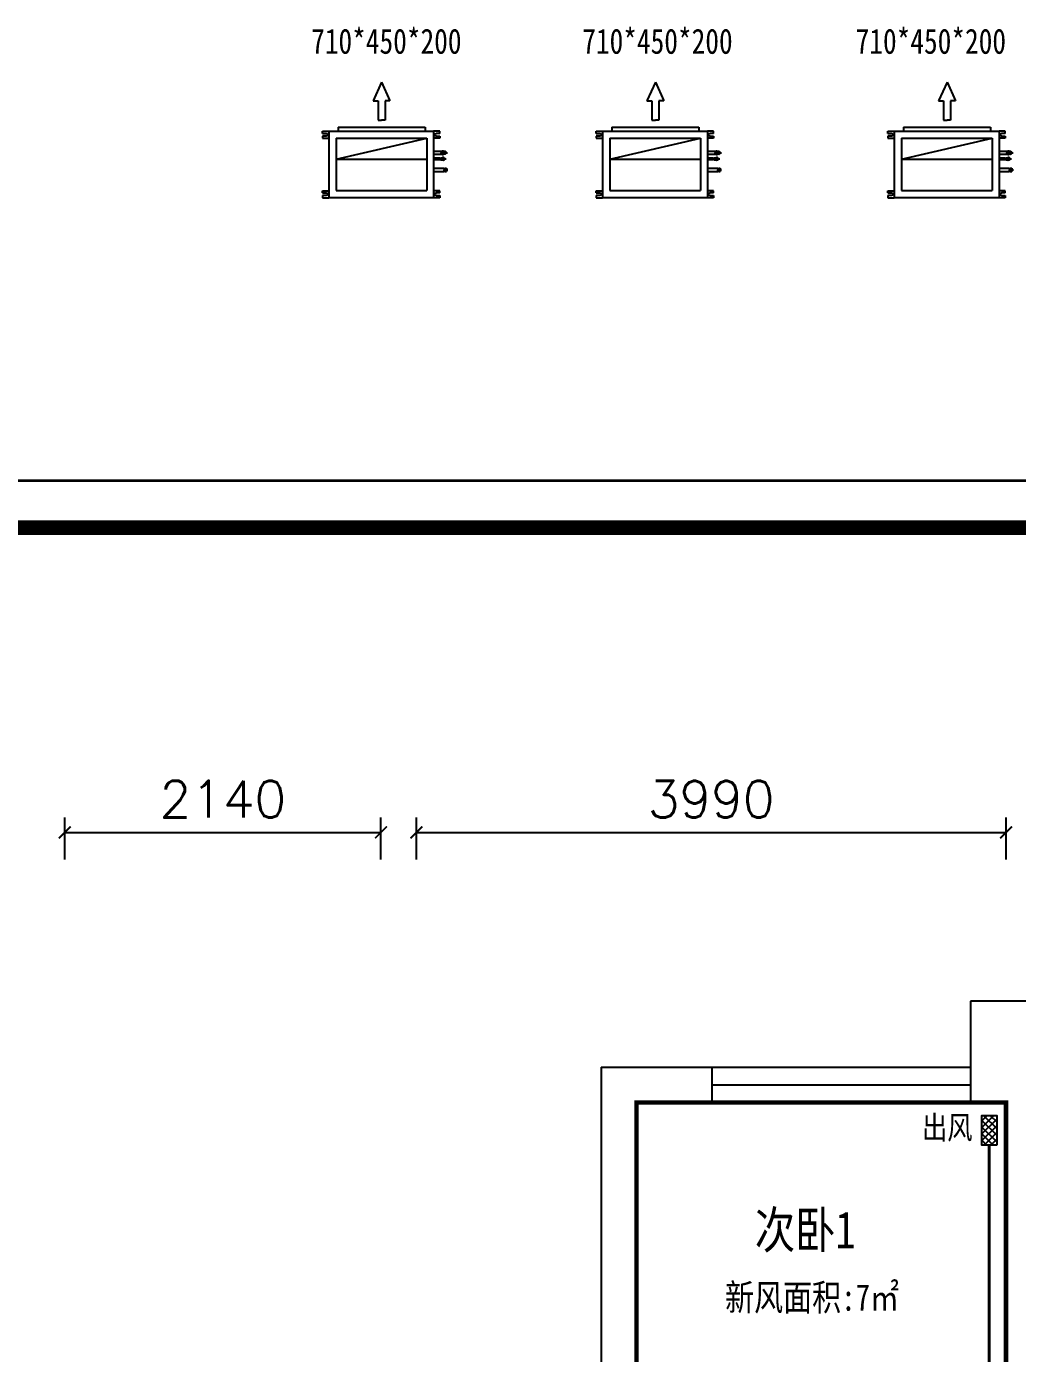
# Model space of a CAD drawing. Header units: millimetres. Extents: x -5096 to 255006, y -2833 to 77941.
# Drawn here: x 20034 to 26739, y 12269 to 21252 of the extents above; entities that cross this region are included whole.
import ezdxf

# ---------------------------------------------------------------- set-up
doc = ezdxf.new("R2010")
doc.units = ezdxf.units.MM
doc.layers.add('ACS_DLJ_JHQ', color=5, linetype='Continuous', lineweight=0)
doc.layers.add('填充', color=7, linetype='Continuous', lineweight=9)
for name, color, linetype in [('MHI VRF', 130, 'Continuous'), ('PIPE-地暖', 1, 'Continuous'), ('主管', 1, 'Continuous'), ('字体', 7, 'Continuous'), ('文字', 7, 'Continuous'), ('空调设备', 3, 'Continuous'), ('边界保温带', 204, 'Continuous')]:
    doc.layers.add(name, color=color, linetype=linetype)
doc.styles.add('-宋体', font='', dxfattribs={"width": 0.8})
doc.styles.get("Standard").update_dxf_attribs({"font": 'txt', "bigfont": 'gbcbig.shx'})
doc.styles.get('-宋体').set_extended_font_data('SimSun')
doc.dimstyles.get("Standard").update_dxf_attribs({"dimscale": 100, "dimtxt": 3.5, "dimasz": 1, "dimexe": 2.5, "dimexo": 3, "dimgap": 1.5, "dimtad": 1, "dimdec": 0, "dimzin": 0, "dimdsep": 46, "dimtxsty": 'Standard', "dimblk": 'ARCHTICK', "dimcen": 0.09, "dimadec": 0, "dimazin": 0, "dimtfac": 1, "dimtdec": 0, "dimtix": 1, "dimtmove": 2, "dimatfit": 3, "dimfxl": 0, "dimtolj": 1, "dimtzin": 0, "dimarcsym": 0})

# ---------------------------------------------------------------- blocks, each defined once
blk = doc.blocks.new('_ArchTick')
at = {"color": 0, "linetype": 'ByBlock', "const_width": 0.15}
blk.add_lwpolyline([(-0.5, -0.5), (0.5, 0.5)], dxfattribs=at)
blk = doc.blocks.new('*D47')
at = {"color": 8, "lineweight": -2}
for p, q in [((20292, 15612.8), (20292, 15896.3)), ((22432, 15612.8), (22432, 15896.3)), ((20292, 15796.3), (22432, 15796.3))]:
    blk.add_line(p, q, dxfattribs=at)
at = {"layer": 'Defpoints', "color": 0}
for p in [(22432, 15796.3), (20292, 15412.8), (22432, 15412.8)]:
    blk.add_point(p, dxfattribs=at)
at = {"color": 8, "lineweight": -2, "xscale": 80, "yscale": 80, "zscale": 80, "rotation": 180}
blk.add_blockref('_ArchTick', (20292, 15796.3), dxfattribs=at)
at = {"color": 8, "lineweight": -2, "xscale": 80, "yscale": 80, "zscale": 80}
blk.add_blockref('_ArchTick', (22432, 15796.3), dxfattribs=at)
at = {"color": 3, "insert": (21362, 16021.3), "char_height": 250, "attachment_point": 5}
blk.add_mtext('2140', dxfattribs=at)
blk = doc.blocks.new('*D48')
at = {"color": 8, "lineweight": -2}
for p, q in [((22672, 15612.8), (22672, 15896.3)), ((26662, 15612.8), (26662, 15896.3)), ((22672, 15796.3), (26662, 15796.3))]:
    blk.add_line(p, q, dxfattribs=at)
at = {"layer": 'Defpoints', "color": 0}
for p in [(26662, 15796.3), (22672, 15412.8), (26662, 15412.8)]:
    blk.add_point(p, dxfattribs=at)
at = {"color": 8, "lineweight": -2, "xscale": 80, "yscale": 80, "zscale": 80, "rotation": 180}
blk.add_blockref('_ArchTick', (22672, 15796.3), dxfattribs=at)
at = {"color": 8, "lineweight": -2, "xscale": 80, "yscale": 80, "zscale": 80}
blk.add_blockref('_ArchTick', (26662, 15796.3), dxfattribs=at)
at = {"color": 3, "insert": (24667, 16021.3), "char_height": 250, "attachment_point": 5}
blk.add_mtext('3990', dxfattribs=at)
blk = doc.blocks.new('箭头')
at = {"layer": 'MHI VRF', "color": 3}
for p, q in [((501701.8, -574021.4), (501640.7, -574157.9)), ((501701.8, -574021.4), (501762.9, -574157.9)), ((501640.7, -574157.9), (501676.6, -574157.9)), ((501676.6, -574157.9), (501676.6, -574298.4)), ((501762.9, -574157.9), (501727.1, -574157.9)), ((501727.1, -574157.9), (501727.1, -574298.4)), ((501676.6, -574298.4), (501701.8, -574298.4)), ((501727.1, -574298.4), (501701.8, -574298.4))]:
    blk.add_line(p, q, dxfattribs=at)
blk = doc.blocks.new('A$C570C4EB6')
at = {"layer": 'MHI VRF', "color": 7}
for p, q in [((55, 450), (96.8, 450)), ((55, 435.3), (55, 450)), ((848.6, 450), (806.8, 450)), ((848.6, 435.3), (848.6, 450)), ((55, 435.3), (80, 435.3)), ((55, 417.1), (55, 402.4)), ((80, 417.1), (55, 417.1)), ((55, 402.4), (96.8, 402.4)), ((848.6, 402.4), (806.8, 402.4)), ((848.6, 435.3), (823.5, 435.3)), ((823.5, 417.1), (848.6, 417.1)), ((848.6, 417.1), (848.6, 402.4)), ((55, 47.6), (96.8, 47.6)), ((55, 32.9), (55, 47.6)), ((55, 32.9), (80, 32.9)), ((55, 14.7), (55, 0)), ((80, 14.7), (55, 14.7)), ((55, 0), (96.8, 0)), ((848.6, 47.6), (806.8, 47.6)), ((848.6, 0), (806.8, 0)), ((848.6, 32.9), (823.5, 32.9)), ((823.5, 14.7), (848.6, 14.7)), ((848.6, 32.9), (848.6, 47.6)), ((848.6, 14.7), (848.6, 0))]:
    blk.add_line(p, q, dxfattribs=at)
at = {"layer": 'MHI VRF', "color": 7, "linetype": 'Continuous'}
for p, q in [((11.4, 304.3), (2.2, 304.3)), ((29.4, 316.4), (28.9, 315.8)), ((28.9, 315.8), (28.9, 292.9)), ((29.4, 292.2), (28.9, 292.9)), ((40.4, 316.4), (29.4, 316.4)), ((40.4, 292.2), (29.4, 292.2)), ((39.9, 270.9), (39.3, 270.3)), ((39.3, 270.3), (39.3, 256.7)), ((50.8, 270.9), (39.9, 270.9)), ((40.4, 292.2), (40.4, 316.4)), ((44.9, 311.2), (40.4, 311.2)), ((44.9, 297.4), (40.4, 297.4)), ((44.9, 314.7), (44.9, 304.3)), ((96.8, 314.7), (44.9, 314.7)), ((44.9, 293.9), (44.9, 304.3)), ((96.8, 293.9), (44.9, 293.9)), ((50.8, 256), (50.8, 270.9)), ((9.3, 188.8), (0, 188.8)), ((9.9, 200.9), (9.3, 200.3)), ((9.3, 200.3), (9.3, 177.4)), ((20.8, 200.9), (9.9, 200.9)), ((21.9, 263.5), (12.6, 263.5)), ((20.8, 176.7), (20.8, 200.9)), ((25.3, 195.7), (20.8, 195.7)), ((25.3, 181.9), (20.8, 181.9)), ((25.3, 199.2), (25.3, 188.8)), ((96.8, 199.2), (25.3, 199.2)), ((25.3, 178.4), (25.3, 188.8)), ((39.9, 256), (39.3, 256.7)), ((50.8, 256), (39.9, 256)), ((55.3, 265.7), (50.8, 265.7)), ((55.3, 261.2), (50.8, 261.2)), ((55.3, 269.3), (55.3, 263.5)), ((96.8, 269.3), (55.3, 269.3)), ((55.3, 257.7), (55.3, 263.5)), ((96.8, 257.7), (55.3, 257.7)), ((9.9, 176.7), (9.3, 177.4)), ((20.8, 176.7), (9.9, 176.7)), ((96.8, 178.4), (25.3, 178.4))]:
    blk.add_line(p, q, dxfattribs=at)
at = {"layer": 'MHI VRF', "color": 7, "linetype": 'Continuous', "extrusion": (0, 0, -1)}
for p, q in [((16.8, 312), (13.1, 309.9)), ((13.1, 309.9), (13.1, 298.7)), ((16.8, 296.6), (13.1, 298.7)), ((16.8, 312), (17.5, 312.7)), ((16.8, 296.6), (16.8, 312)), ((16.8, 296.6), (17.5, 295.9)), ((18.2, 313.3), (25.6, 313.3)), ((18.2, 310.2), (25.6, 310.2)), ((18.2, 301.2), (25.6, 301.2)), ((18.2, 295.3), (25.6, 295.3)), ((27.2, 271.1), (23.5, 269)), ((26.3, 312.7), (27, 312)), ((26.3, 295.9), (27, 296.6)), ((27, 296.6), (27, 312)), ((28.9, 309.5), (27, 309.5)), ((28.9, 299.1), (27, 299.1)), ((27.2, 271.1), (28, 271.9)), ((27.2, 255.8), (27.2, 271.1)), ((28.7, 272.4), (36, 272.4)), ((36.7, 271.9), (37.4, 271.1)), ((37.4, 255.8), (37.4, 271.1)), ((9.3, 177.4), (9.3, 200.3)), ((23.5, 269), (23.5, 257.9)), ((27.2, 255.8), (23.5, 257.9)), ((27.2, 255.8), (28, 255)), ((28.7, 269.3), (36, 269.3)), ((28.7, 260.3), (36, 260.3)), ((28.7, 254.5), (36, 254.5)), ((36.7, 255), (37.4, 255.8)), ((39.3, 268.6), (37.4, 268.6)), ((39.3, 258.3), (37.4, 258.3))]:
    blk.add_line(p, q, dxfattribs=at)
at = {"layer": 'MHI VRF', "color": 7}
for centre, start, end in [((80, 426.2), 270, 90), ((823.5, 426.2), 90, 270), ((80, 23.8), 270, 90), ((823.5, 23.8), 90, 270)]:
    blk.add_arc(centre, 9.08, start, end, dxfattribs=at)
at = {"layer": 'MHI VRF', "color": 7, "linetype": 'Continuous', "extrusion": (0, 0, -1)}
for centre in [(-17.3, 304.3), (-27.7, 263.5)]:
    blk.add_arc(centre, 5.81, 316.121, 43.879, dxfattribs=at)
at = {"layer": 'MHI VRF', "color": 7, "linetype": 'Continuous'}
for points, knots in [([(18.2, 310.2), (18.2, 310.2), (18.2, 310.2), (18.1, 310.2), (18.1, 310.3), (18.1, 310.3), (18, 310.3), (18, 310.4), (17.9, 310.4), (17.9, 310.4), (17.9, 310.5), (17.8, 310.5), (17.8, 310.5), (17.8, 310.5), (17.7, 310.6), (17.7, 310.6), (17.7, 310.6), (17.6, 310.6), (17.6, 310.7), (17.6, 310.7), (17.6, 310.7), (17.5, 310.7), (17.5, 310.8), (17.5, 310.8), (17.5, 310.8), (17.4, 310.9), (17.4, 310.9), (17.4, 310.9), (17.4, 310.9), (17.3, 311), (17.3, 311), (17.3, 311), (17.3, 311), (17.3, 311.1), (17.2, 311.1), (17.2, 311.1), (17.2, 311.1), (17.2, 311.2), (17.2, 311.2), (17.2, 311.2), (17.2, 311.2), (17.1, 311.3), (17.1, 311.3), (17.1, 311.3), (17.1, 311.3), (17.1, 311.4), (17.1, 311.4), (17.1, 311.4), (17.1, 311.4), (17.1, 311.5), (17.1, 311.5), (17.1, 311.5), (17, 311.5), (17, 311.6), (17, 311.6), (17, 311.6), (17, 311.6), (17, 311.7), (17, 311.7), (17, 311.7), (17, 311.7), (17, 311.8), (17, 311.8), (17, 311.8), (17, 311.8), (17, 311.9), (17, 311.9), (17, 311.9), (17, 311.9), (17.1, 312), (17.1, 312), (17.1, 312), (17.1, 312), (17.1, 312.1), (17.1, 312.1), (17.1, 312.1), (17.1, 312.1), (17.1, 312.2), (17.1, 312.2), (17.1, 312.2), (17.2, 312.2), (17.2, 312.3), (17.2, 312.3), (17.2, 312.3), (17.2, 312.3), (17.2, 312.3), (17.2, 312.4), (17.3, 312.4), (17.3, 312.4), (17.3, 312.5), (17.3, 312.5), (17.3, 312.5), (17.4, 312.5), (17.4, 312.6), (17.4, 312.6), (17.4, 312.6), (17.5, 312.6), (17.5, 312.6), (17.5, 312.6), (17.5, 312.6), (17.5, 312.7), (17.5, 312.7), (17.5, 312.7), (17.5, 312.7), (17.5, 312.7), (17.5, 312.7), (17.5, 312.7), (17.5, 312.7), (17.5, 312.7)], [0, 0, 0, 0, 1, 1, 1, 2, 2, 2, 3, 3, 3, 4, 4, 4, 5, 5, 5, 6, 6, 6, 7, 7, 7, 8, 8, 8, 9, 9, 9, 10, 10, 10, 11, 11, 11, 12, 12, 12, 13, 13, 13, 14, 14, 14, 15, 15, 15, 16, 16, 16, 17, 17, 17, 18, 18, 18, 19, 19, 19, 20, 20, 20, 21, 21, 21, 22, 22, 22, 23, 23, 23, 24, 24, 24, 25, 25, 25, 26, 26, 26, 27, 27, 27, 28, 28, 28, 29, 29, 29, 30, 30, 30, 31, 31, 31, 32, 32, 32, 33, 33, 33, 34, 34, 34, 35, 35, 35, 36, 36, 36, 36]), ([(18.2, 301.2), (18.2, 301.3), (18.2, 301.3), (18.1, 301.4), (18.1, 301.5), (18, 301.6), (18, 301.7), (18, 301.8), (17.9, 301.8), (17.9, 301.9), (17.9, 302), (17.8, 302.1), (17.8, 302.2), (17.8, 302.3), (17.7, 302.3), (17.7, 302.4), (17.7, 302.5), (17.6, 302.5), (17.6, 302.6), (17.6, 302.7), (17.6, 302.8), (17.5, 302.9), (17.5, 302.9), (17.5, 303), (17.5, 303.1), (17.4, 303.2), (17.4, 303.2), (17.4, 303.3), (17.4, 303.4), (17.3, 303.5), (17.3, 303.5), (17.3, 303.6), (17.3, 303.7), (17.3, 303.7), (17.2, 303.8), (17.2, 303.9), (17.2, 304), (17.2, 304), (17.2, 304.1), (17.2, 304.2), (17.2, 304.3), (17.1, 304.3), (17.1, 304.4), (17.1, 304.5), (17.1, 304.5), (17.1, 304.6), (17.1, 304.7), (17.1, 304.8), (17.1, 304.8), (17.1, 304.9), (17.1, 305), (17.1, 305), (17, 305.1), (17, 305.2), (17, 305.3), (17, 305.3), (17, 305.4), (17, 305.5), (17, 305.5), (17, 305.6), (17, 305.7), (17, 305.7), (17, 305.8), (17, 305.9), (17, 306), (17, 306), (17, 306.1), (17, 306.2), (17, 306.2), (17.1, 306.3), (17.1, 306.4), (17.1, 306.5), (17.1, 306.5), (17.1, 306.6), (17.1, 306.7), (17.1, 306.7), (17.1, 306.8), (17.1, 306.9), (17.1, 307), (17.1, 307), (17.2, 307.1), (17.2, 307.2), (17.2, 307.2), (17.2, 307.3), (17.2, 307.4), (17.2, 307.5), (17.2, 307.5), (17.3, 307.6), (17.3, 307.7), (17.3, 307.8), (17.3, 307.8), (17.3, 307.9), (17.4, 308), (17.4, 308), (17.4, 308.1), (17.4, 308.2), (17.5, 308.3), (17.5, 308.3), (17.5, 308.4), (17.5, 308.5), (17.6, 308.6), (17.6, 308.7), (17.6, 308.7), (17.6, 308.8), (17.7, 308.9), (17.7, 309), (17.7, 309), (17.8, 309.1), (17.8, 309.2), (17.8, 309.3), (17.9, 309.3), (17.9, 309.4), (17.9, 309.5), (18, 309.6), (18, 309.7), (18, 309.8), (18.1, 309.8), (18.1, 309.9), (18.2, 310), (18.2, 310.1), (18.2, 310.2)], [0, 0, 0, 0, 1, 1, 1, 2, 2, 2, 3, 3, 3, 4, 4, 4, 5, 5, 5, 6, 6, 6, 7, 7, 7, 8, 8, 8, 9, 9, 9, 10, 10, 10, 11, 11, 11, 12, 12, 12, 13, 13, 13, 14, 14, 14, 15, 15, 15, 16, 16, 16, 17, 17, 17, 18, 18, 18, 19, 19, 19, 20, 20, 20, 21, 21, 21, 22, 22, 22, 23, 23, 23, 24, 24, 24, 25, 25, 25, 26, 26, 26, 27, 27, 27, 28, 28, 28, 29, 29, 29, 30, 30, 30, 31, 31, 31, 32, 32, 32, 33, 33, 33, 34, 34, 34, 35, 35, 35, 36, 36, 36, 37, 37, 37, 38, 38, 38, 39, 39, 39, 40, 40, 40, 40]), ([(18.2, 295.3), (18.2, 295.4), (18.2, 295.4), (18.1, 295.5), (18.1, 295.5), (18, 295.6), (18, 295.6), (18, 295.7), (17.9, 295.7), (17.9, 295.8), (17.9, 295.9), (17.8, 295.9), (17.8, 296), (17.8, 296), (17.7, 296.1), (17.7, 296.1), (17.7, 296.2), (17.6, 296.2), (17.6, 296.3), (17.6, 296.3), (17.6, 296.4), (17.5, 296.4), (17.5, 296.5), (17.5, 296.5), (17.5, 296.6), (17.4, 296.6), (17.4, 296.7), (17.4, 296.7), (17.4, 296.8), (17.3, 296.8), (17.3, 296.8), (17.3, 296.9), (17.3, 296.9), (17.3, 297), (17.2, 297), (17.2, 297.1), (17.2, 297.1), (17.2, 297.2), (17.2, 297.2), (17.2, 297.3), (17.2, 297.3), (17.1, 297.4), (17.1, 297.4), (17.1, 297.5), (17.1, 297.5), (17.1, 297.6), (17.1, 297.6), (17.1, 297.7), (17.1, 297.7), (17.1, 297.7), (17.1, 297.8), (17.1, 297.8), (17, 297.9), (17, 297.9), (17, 298), (17, 298), (17, 298.1), (17, 298.1), (17, 298.2), (17, 298.2), (17, 298.3), (17, 298.3), (17, 298.3), (17, 298.4), (17, 298.4), (17, 298.5), (17, 298.5), (17, 298.6), (17, 298.6), (17.1, 298.7), (17.1, 298.7), (17.1, 298.8), (17.1, 298.8), (17.1, 298.9), (17.1, 298.9), (17.1, 299), (17.1, 299), (17.1, 299), (17.1, 299.1), (17.1, 299.1), (17.2, 299.2), (17.2, 299.2), (17.2, 299.3), (17.2, 299.3), (17.2, 299.4), (17.2, 299.4), (17.2, 299.5), (17.3, 299.5), (17.3, 299.6), (17.3, 299.6), (17.3, 299.7), (17.3, 299.7), (17.4, 299.8), (17.4, 299.8), (17.4, 299.9), (17.4, 299.9), (17.5, 299.9), (17.5, 300), (17.5, 300), (17.5, 300.1), (17.6, 300.1), (17.6, 300.2), (17.6, 300.2), (17.6, 300.3), (17.7, 300.3), (17.7, 300.4), (17.7, 300.4), (17.8, 300.5), (17.8, 300.5), (17.8, 300.6), (17.9, 300.7), (17.9, 300.7), (17.9, 300.8), (18, 300.8), (18, 300.9), (18, 300.9), (18.1, 301), (18.1, 301), (18.2, 301.1), (18.2, 301.1), (18.2, 301.2)], [0, 0, 0, 0, 1, 1, 1, 2, 2, 2, 3, 3, 3, 4, 4, 4, 5, 5, 5, 6, 6, 6, 7, 7, 7, 8, 8, 8, 9, 9, 9, 10, 10, 10, 11, 11, 11, 12, 12, 12, 13, 13, 13, 14, 14, 14, 15, 15, 15, 16, 16, 16, 17, 17, 17, 18, 18, 18, 19, 19, 19, 20, 20, 20, 21, 21, 21, 22, 22, 22, 23, 23, 23, 24, 24, 24, 25, 25, 25, 26, 26, 26, 27, 27, 27, 28, 28, 28, 29, 29, 29, 30, 30, 30, 31, 31, 31, 32, 32, 32, 33, 33, 33, 34, 34, 34, 35, 35, 35, 36, 36, 36, 37, 37, 37, 38, 38, 38, 39, 39, 39, 40, 40, 40, 40]), ([(17.5, 312.7), (17.6, 312.7), (17.6, 312.8), (17.6, 312.8), (17.6, 312.8), (17.6, 312.8), (17.7, 312.8), (17.7, 312.9), (17.7, 312.9), (17.7, 312.9), (17.7, 312.9), (17.8, 312.9), (17.8, 312.9), (17.8, 313), (17.9, 313), (17.9, 313), (17.9, 313.1), (18, 313.1), (18, 313.1), (18.1, 313.2), (18.1, 313.2), (18.1, 313.2), (18.2, 313.2), (18.2, 313.3), (18.2, 313.3)], [0, 0, 0, 0, 1, 1, 1, 2, 2, 2, 3, 3, 3, 4, 4, 4, 5, 5, 5, 6, 6, 6, 7, 7, 7, 8, 8, 8, 8]), ([(17.5, 295.9), (17.6, 295.9), (17.6, 295.9), (17.6, 295.8), (17.6, 295.8), (17.6, 295.8), (17.7, 295.8), (17.7, 295.8), (17.7, 295.7), (17.7, 295.7), (17.7, 295.7), (17.8, 295.7), (17.8, 295.7), (17.8, 295.6), (17.9, 295.6), (17.9, 295.6), (17.9, 295.5), (18, 295.5), (18, 295.5), (18.1, 295.5), (18.1, 295.4), (18.1, 295.4), (18.2, 295.4), (18.2, 295.4), (18.2, 295.3)], [0, 0, 0, 0, 1, 1, 1, 2, 2, 2, 3, 3, 3, 4, 4, 4, 5, 5, 5, 6, 6, 6, 7, 7, 7, 8, 8, 8, 8]), ([(26.3, 312.7), (26.3, 312.7), (26.2, 312.8), (26.2, 312.8), (26.2, 312.8), (26.2, 312.8), (26.1, 312.8), (26.1, 312.9), (26.1, 312.9), (26.1, 312.9), (26.1, 312.9), (26, 312.9), (26, 312.9), (26, 313), (25.9, 313), (25.9, 313), (25.9, 313.1), (25.8, 313.1), (25.8, 313.1), (25.8, 313.2), (25.7, 313.2), (25.7, 313.2), (25.6, 313.2), (25.6, 313.3), (25.6, 313.3)], [0, 0, 0, 0, 1, 1, 1, 2, 2, 2, 3, 3, 3, 4, 4, 4, 5, 5, 5, 6, 6, 6, 7, 7, 7, 8, 8, 8, 8]), ([(25.6, 310.2), (25.6, 310.2), (25.6, 310.2), (25.7, 310.2), (25.7, 310.3), (25.8, 310.3), (25.8, 310.3), (25.8, 310.4), (25.9, 310.4), (25.9, 310.4), (25.9, 310.5), (26, 310.5), (26, 310.5), (26, 310.5), (26.1, 310.6), (26.1, 310.6), (26.1, 310.6), (26.2, 310.6), (26.2, 310.7), (26.2, 310.7), (26.2, 310.7), (26.3, 310.7), (26.3, 310.8), (26.3, 310.8), (26.4, 310.8), (26.4, 310.9), (26.4, 310.9), (26.4, 310.9), (26.4, 310.9), (26.5, 311), (26.5, 311), (26.5, 311), (26.5, 311), (26.5, 311.1), (26.6, 311.1), (26.6, 311.1), (26.6, 311.1), (26.6, 311.2), (26.6, 311.2), (26.6, 311.2), (26.6, 311.2), (26.7, 311.3), (26.7, 311.3), (26.7, 311.3), (26.7, 311.3), (26.7, 311.4), (26.7, 311.4), (26.7, 311.4), (26.7, 311.4), (26.7, 311.5), (26.8, 311.5), (26.8, 311.5), (26.8, 311.5), (26.8, 311.6), (26.8, 311.6), (26.8, 311.6), (26.8, 311.6), (26.8, 311.7), (26.8, 311.7), (26.8, 311.7), (26.8, 311.7), (26.8, 311.8), (26.8, 311.8), (26.8, 311.8), (26.8, 311.8), (26.8, 311.9), (26.8, 311.9), (26.8, 311.9), (26.8, 311.9), (26.8, 312), (26.7, 312), (26.7, 312), (26.7, 312), (26.7, 312.1), (26.7, 312.1), (26.7, 312.1), (26.7, 312.1), (26.7, 312.2), (26.7, 312.2), (26.7, 312.2), (26.6, 312.2), (26.6, 312.3), (26.6, 312.3), (26.6, 312.3), (26.6, 312.3), (26.6, 312.3), (26.6, 312.4), (26.5, 312.4), (26.5, 312.4), (26.5, 312.5), (26.5, 312.5), (26.5, 312.5), (26.4, 312.5), (26.4, 312.6), (26.4, 312.6), (26.4, 312.6), (26.4, 312.6), (26.3, 312.6), (26.3, 312.6), (26.3, 312.6), (26.3, 312.7), (26.3, 312.7), (26.3, 312.7), (26.3, 312.7), (26.3, 312.7), (26.3, 312.7), (26.3, 312.7), (26.3, 312.7), (26.3, 312.7)], [0, 0, 0, 0, 1, 1, 1, 2, 2, 2, 3, 3, 3, 4, 4, 4, 5, 5, 5, 6, 6, 6, 7, 7, 7, 8, 8, 8, 9, 9, 9, 10, 10, 10, 11, 11, 11, 12, 12, 12, 13, 13, 13, 14, 14, 14, 15, 15, 15, 16, 16, 16, 17, 17, 17, 18, 18, 18, 19, 19, 19, 20, 20, 20, 21, 21, 21, 22, 22, 22, 23, 23, 23, 24, 24, 24, 25, 25, 25, 26, 26, 26, 27, 27, 27, 28, 28, 28, 29, 29, 29, 30, 30, 30, 31, 31, 31, 32, 32, 32, 33, 33, 33, 34, 34, 34, 35, 35, 35, 36, 36, 36, 36]), ([(25.6, 301.2), (25.6, 301.3), (25.6, 301.3), (25.7, 301.4), (25.7, 301.5), (25.8, 301.6), (25.8, 301.7), (25.8, 301.8), (25.9, 301.8), (25.9, 301.9), (25.9, 302), (26, 302.1), (26, 302.2), (26, 302.3), (26.1, 302.3), (26.1, 302.4), (26.1, 302.5), (26.2, 302.5), (26.2, 302.6), (26.2, 302.7), (26.3, 302.8), (26.3, 302.9), (26.3, 302.9), (26.3, 303), (26.4, 303.1), (26.4, 303.2), (26.4, 303.2), (26.4, 303.3), (26.4, 303.4), (26.5, 303.5), (26.5, 303.5), (26.5, 303.6), (26.5, 303.7), (26.5, 303.7), (26.6, 303.8), (26.6, 303.9), (26.6, 304), (26.6, 304), (26.6, 304.1), (26.6, 304.2), (26.7, 304.3), (26.7, 304.3), (26.7, 304.4), (26.7, 304.5), (26.7, 304.5), (26.7, 304.6), (26.7, 304.7), (26.7, 304.8), (26.7, 304.8), (26.7, 304.9), (26.8, 305), (26.8, 305), (26.8, 305.1), (26.8, 305.2), (26.8, 305.3), (26.8, 305.3), (26.8, 305.4), (26.8, 305.5), (26.8, 305.5), (26.8, 305.6), (26.8, 305.7), (26.8, 305.7), (26.8, 305.8), (26.8, 305.9), (26.8, 306), (26.8, 306), (26.8, 306.1), (26.8, 306.2), (26.8, 306.2), (26.8, 306.3), (26.8, 306.4), (26.7, 306.5), (26.7, 306.5), (26.7, 306.6), (26.7, 306.7), (26.7, 306.7), (26.7, 306.8), (26.7, 306.9), (26.7, 307), (26.7, 307), (26.7, 307.1), (26.6, 307.2), (26.6, 307.2), (26.6, 307.3), (26.6, 307.4), (26.6, 307.5), (26.6, 307.5), (26.5, 307.6), (26.5, 307.7), (26.5, 307.8), (26.5, 307.8), (26.5, 307.9), (26.4, 308), (26.4, 308), (26.4, 308.1), (26.4, 308.2), (26.4, 308.3), (26.3, 308.3), (26.3, 308.4), (26.3, 308.5), (26.3, 308.6), (26.2, 308.7), (26.2, 308.7), (26.2, 308.8), (26.1, 308.9), (26.1, 309), (26.1, 309), (26, 309.1), (26, 309.2), (26, 309.3), (25.9, 309.3), (25.9, 309.4), (25.9, 309.5), (25.8, 309.6), (25.8, 309.7), (25.8, 309.8), (25.7, 309.8), (25.7, 309.9), (25.6, 310), (25.6, 310.1), (25.6, 310.2)], [0, 0, 0, 0, 1, 1, 1, 2, 2, 2, 3, 3, 3, 4, 4, 4, 5, 5, 5, 6, 6, 6, 7, 7, 7, 8, 8, 8, 9, 9, 9, 10, 10, 10, 11, 11, 11, 12, 12, 12, 13, 13, 13, 14, 14, 14, 15, 15, 15, 16, 16, 16, 17, 17, 17, 18, 18, 18, 19, 19, 19, 20, 20, 20, 21, 21, 21, 22, 22, 22, 23, 23, 23, 24, 24, 24, 25, 25, 25, 26, 26, 26, 27, 27, 27, 28, 28, 28, 29, 29, 29, 30, 30, 30, 31, 31, 31, 32, 32, 32, 33, 33, 33, 34, 34, 34, 35, 35, 35, 36, 36, 36, 37, 37, 37, 38, 38, 38, 39, 39, 39, 40, 40, 40, 40]), ([(25.6, 295.3), (25.6, 295.4), (25.6, 295.4), (25.7, 295.5), (25.7, 295.5), (25.8, 295.6), (25.8, 295.6), (25.8, 295.7), (25.9, 295.7), (25.9, 295.8), (25.9, 295.9), (26, 295.9), (26, 296), (26, 296), (26.1, 296.1), (26.1, 296.1), (26.1, 296.2), (26.2, 296.2), (26.2, 296.3), (26.2, 296.3), (26.3, 296.4), (26.3, 296.4), (26.3, 296.5), (26.3, 296.5), (26.4, 296.6), (26.4, 296.6), (26.4, 296.7), (26.4, 296.7), (26.4, 296.8), (26.5, 296.8), (26.5, 296.8), (26.5, 296.9), (26.5, 296.9), (26.5, 297), (26.6, 297), (26.6, 297.1), (26.6, 297.1), (26.6, 297.2), (26.6, 297.2), (26.6, 297.3), (26.7, 297.3), (26.7, 297.4), (26.7, 297.4), (26.7, 297.5), (26.7, 297.5), (26.7, 297.6), (26.7, 297.6), (26.7, 297.7), (26.7, 297.7), (26.7, 297.7), (26.8, 297.8), (26.8, 297.8), (26.8, 297.9), (26.8, 297.9), (26.8, 298), (26.8, 298), (26.8, 298.1), (26.8, 298.1), (26.8, 298.2), (26.8, 298.2), (26.8, 298.3), (26.8, 298.3), (26.8, 298.3), (26.8, 298.4), (26.8, 298.4), (26.8, 298.5), (26.8, 298.5), (26.8, 298.6), (26.8, 298.6), (26.8, 298.7), (26.8, 298.7), (26.7, 298.8), (26.7, 298.8), (26.7, 298.9), (26.7, 298.9), (26.7, 299), (26.7, 299), (26.7, 299), (26.7, 299.1), (26.7, 299.1), (26.7, 299.2), (26.6, 299.2), (26.6, 299.3), (26.6, 299.3), (26.6, 299.4), (26.6, 299.4), (26.6, 299.5), (26.5, 299.5), (26.5, 299.6), (26.5, 299.6), (26.5, 299.7), (26.5, 299.7), (26.4, 299.8), (26.4, 299.8), (26.4, 299.9), (26.4, 299.9), (26.4, 299.9), (26.3, 300), (26.3, 300), (26.3, 300.1), (26.3, 300.1), (26.2, 300.2), (26.2, 300.2), (26.2, 300.3), (26.1, 300.3), (26.1, 300.4), (26.1, 300.4), (26, 300.5), (26, 300.5), (26, 300.6), (25.9, 300.7), (25.9, 300.7), (25.9, 300.8), (25.8, 300.8), (25.8, 300.9), (25.8, 300.9), (25.7, 301), (25.7, 301), (25.6, 301.1), (25.6, 301.1), (25.6, 301.2)], [0, 0, 0, 0, 1, 1, 1, 2, 2, 2, 3, 3, 3, 4, 4, 4, 5, 5, 5, 6, 6, 6, 7, 7, 7, 8, 8, 8, 9, 9, 9, 10, 10, 10, 11, 11, 11, 12, 12, 12, 13, 13, 13, 14, 14, 14, 15, 15, 15, 16, 16, 16, 17, 17, 17, 18, 18, 18, 19, 19, 19, 20, 20, 20, 21, 21, 21, 22, 22, 22, 23, 23, 23, 24, 24, 24, 25, 25, 25, 26, 26, 26, 27, 27, 27, 28, 28, 28, 29, 29, 29, 30, 30, 30, 31, 31, 31, 32, 32, 32, 33, 33, 33, 34, 34, 34, 35, 35, 35, 36, 36, 36, 37, 37, 37, 38, 38, 38, 39, 39, 39, 40, 40, 40, 40]), ([(26.3, 295.9), (26.3, 295.9), (26.2, 295.9), (26.2, 295.8), (26.2, 295.8), (26.2, 295.8), (26.1, 295.8), (26.1, 295.8), (26.1, 295.7), (26.1, 295.7), (26.1, 295.7), (26, 295.7), (26, 295.7), (26, 295.6), (25.9, 295.6), (25.9, 295.6), (25.9, 295.5), (25.8, 295.5), (25.8, 295.5), (25.8, 295.5), (25.7, 295.4), (25.7, 295.4), (25.6, 295.4), (25.6, 295.4), (25.6, 295.3)], [0, 0, 0, 0, 1, 1, 1, 2, 2, 2, 3, 3, 3, 4, 4, 4, 5, 5, 5, 6, 6, 6, 7, 7, 7, 8, 8, 8, 8]), ([(28.7, 269.3), (28.6, 269.3), (28.6, 269.4), (28.5, 269.4), (28.5, 269.4), (28.5, 269.5), (28.4, 269.5), (28.4, 269.5), (28.4, 269.5), (28.3, 269.6), (28.3, 269.6), (28.2, 269.6), (28.2, 269.7), (28.2, 269.7), (28.1, 269.7), (28.1, 269.7), (28.1, 269.8), (28.1, 269.8), (28, 269.8), (28, 269.8), (28, 269.9), (27.9, 269.9), (27.9, 269.9), (27.9, 270), (27.9, 270), (27.8, 270), (27.8, 270), (27.8, 270.1), (27.8, 270.1), (27.8, 270.1), (27.7, 270.1), (27.7, 270.2), (27.7, 270.2), (27.7, 270.2), (27.7, 270.2), (27.6, 270.3), (27.6, 270.3), (27.6, 270.3), (27.6, 270.3), (27.6, 270.4), (27.6, 270.4), (27.6, 270.4), (27.6, 270.4), (27.5, 270.5), (27.5, 270.5), (27.5, 270.5), (27.5, 270.5), (27.5, 270.6), (27.5, 270.6), (27.5, 270.6), (27.5, 270.6), (27.5, 270.7), (27.5, 270.7), (27.5, 270.7), (27.5, 270.7), (27.5, 270.8), (27.4, 270.8), (27.4, 270.8), (27.4, 270.8), (27.4, 270.9), (27.4, 270.9), (27.4, 270.9), (27.4, 270.9), (27.4, 271), (27.4, 271), (27.5, 271), (27.5, 271), (27.5, 271.1), (27.5, 271.1), (27.5, 271.1), (27.5, 271.1), (27.5, 271.2), (27.5, 271.2), (27.5, 271.2), (27.5, 271.2), (27.5, 271.3), (27.5, 271.3), (27.5, 271.3), (27.6, 271.3), (27.6, 271.4), (27.6, 271.4), (27.6, 271.4), (27.6, 271.4), (27.6, 271.4), (27.6, 271.5), (27.6, 271.5), (27.7, 271.5), (27.7, 271.6), (27.7, 271.6), (27.7, 271.6), (27.7, 271.6), (27.8, 271.7), (27.8, 271.7), (27.8, 271.7), (27.8, 271.7), (27.9, 271.8), (27.9, 271.8), (27.9, 271.8), (27.9, 271.8), (27.9, 271.8), (27.9, 271.8), (27.9, 271.8), (27.9, 271.8), (27.9, 271.8), (27.9, 271.8), (27.9, 271.8), (27.9, 271.9), (27.9, 271.9), (27.9, 271.9)], [0, 0, 0, 0, 1, 1, 1, 2, 2, 2, 3, 3, 3, 4, 4, 4, 5, 5, 5, 6, 6, 6, 7, 7, 7, 8, 8, 8, 9, 9, 9, 10, 10, 10, 11, 11, 11, 12, 12, 12, 13, 13, 13, 14, 14, 14, 15, 15, 15, 16, 16, 16, 17, 17, 17, 18, 18, 18, 19, 19, 19, 20, 20, 20, 21, 21, 21, 22, 22, 22, 23, 23, 23, 24, 24, 24, 25, 25, 25, 26, 26, 26, 27, 27, 27, 28, 28, 28, 29, 29, 29, 30, 30, 30, 31, 31, 31, 32, 32, 32, 33, 33, 33, 34, 34, 34, 35, 35, 35, 36, 36, 36, 36]), ([(27.9, 271.9), (28, 271.9), (28, 271.9), (28, 271.9), (28, 271.9), (28.1, 272), (28.1, 272), (28.1, 272), (28.1, 272), (28.1, 272), (28.2, 272.1), (28.2, 272.1), (28.2, 272.1), (28.2, 272.1), (28.3, 272.2), (28.3, 272.2), (28.4, 272.2), (28.4, 272.2), (28.4, 272.3), (28.5, 272.3), (28.5, 272.3), (28.5, 272.4), (28.6, 272.4), (28.6, 272.4), (28.7, 272.4)], [0, 0, 0, 0, 1, 1, 1, 2, 2, 2, 3, 3, 3, 4, 4, 4, 5, 5, 5, 6, 6, 6, 7, 7, 7, 8, 8, 8, 8]), ([(36.7, 271.9), (36.7, 271.9), (36.7, 271.9), (36.6, 271.9), (36.6, 271.9), (36.6, 272), (36.6, 272), (36.5, 272), (36.5, 272), (36.5, 272), (36.5, 272.1), (36.5, 272.1), (36.4, 272.1), (36.4, 272.1), (36.4, 272.2), (36.3, 272.2), (36.3, 272.2), (36.2, 272.2), (36.2, 272.3), (36.2, 272.3), (36.1, 272.3), (36.1, 272.4), (36.1, 272.4), (36, 272.4), (36, 272.4)], [0, 0, 0, 0, 1, 1, 1, 2, 2, 2, 3, 3, 3, 4, 4, 4, 5, 5, 5, 6, 6, 6, 7, 7, 7, 8, 8, 8, 8]), ([(36, 269.3), (36, 269.3), (36.1, 269.4), (36.1, 269.4), (36.1, 269.4), (36.2, 269.5), (36.2, 269.5), (36.2, 269.5), (36.3, 269.5), (36.3, 269.6), (36.4, 269.6), (36.4, 269.6), (36.4, 269.7), (36.5, 269.7), (36.5, 269.7), (36.5, 269.7), (36.6, 269.8), (36.6, 269.8), (36.6, 269.8), (36.6, 269.8), (36.7, 269.9), (36.7, 269.9), (36.7, 269.9), (36.8, 270), (36.8, 270), (36.8, 270), (36.8, 270), (36.8, 270.1), (36.9, 270.1), (36.9, 270.1), (36.9, 270.1), (36.9, 270.2), (36.9, 270.2), (37, 270.2), (37, 270.2), (37, 270.3), (37, 270.3), (37, 270.3), (37, 270.3), (37.1, 270.4), (37.1, 270.4), (37.1, 270.4), (37.1, 270.4), (37.1, 270.5), (37.1, 270.5), (37.1, 270.5), (37.1, 270.5), (37.1, 270.6), (37.2, 270.6), (37.2, 270.6), (37.2, 270.6), (37.2, 270.7), (37.2, 270.7), (37.2, 270.7), (37.2, 270.7), (37.2, 270.8), (37.2, 270.8), (37.2, 270.8), (37.2, 270.8), (37.2, 270.9), (37.2, 270.9), (37.2, 270.9), (37.2, 270.9), (37.2, 271), (37.2, 271), (37.2, 271), (37.2, 271), (37.2, 271.1), (37.2, 271.1), (37.2, 271.1), (37.2, 271.1), (37.2, 271.2), (37.2, 271.2), (37.1, 271.2), (37.1, 271.2), (37.1, 271.3), (37.1, 271.3), (37.1, 271.3), (37.1, 271.3), (37.1, 271.4), (37.1, 271.4), (37.1, 271.4), (37, 271.4), (37, 271.4), (37, 271.5), (37, 271.5), (37, 271.5), (37, 271.6), (36.9, 271.6), (36.9, 271.6), (36.9, 271.6), (36.9, 271.7), (36.9, 271.7), (36.8, 271.7), (36.8, 271.7), (36.8, 271.8), (36.8, 271.8), (36.8, 271.8), (36.8, 271.8), (36.8, 271.8), (36.7, 271.8), (36.7, 271.8), (36.7, 271.8), (36.7, 271.8), (36.7, 271.8), (36.7, 271.8), (36.7, 271.9), (36.7, 271.9), (36.7, 271.9)], [0, 0, 0, 0, 1, 1, 1, 2, 2, 2, 3, 3, 3, 4, 4, 4, 5, 5, 5, 6, 6, 6, 7, 7, 7, 8, 8, 8, 9, 9, 9, 10, 10, 10, 11, 11, 11, 12, 12, 12, 13, 13, 13, 14, 14, 14, 15, 15, 15, 16, 16, 16, 17, 17, 17, 18, 18, 18, 19, 19, 19, 20, 20, 20, 21, 21, 21, 22, 22, 22, 23, 23, 23, 24, 24, 24, 25, 25, 25, 26, 26, 26, 27, 27, 27, 28, 28, 28, 29, 29, 29, 30, 30, 30, 31, 31, 31, 32, 32, 32, 33, 33, 33, 34, 34, 34, 35, 35, 35, 36, 36, 36, 36]), ([(28.7, 260.3), (28.6, 260.4), (28.6, 260.5), (28.5, 260.6), (28.5, 260.7), (28.5, 260.7), (28.4, 260.8), (28.4, 260.9), (28.4, 261), (28.3, 261.1), (28.3, 261.2), (28.2, 261.2), (28.2, 261.3), (28.2, 261.4), (28.1, 261.5), (28.1, 261.5), (28.1, 261.6), (28.1, 261.7), (28, 261.8), (28, 261.9), (28, 261.9), (27.9, 262), (27.9, 262.1), (27.9, 262.2), (27.9, 262.2), (27.8, 262.3), (27.8, 262.4), (27.8, 262.5), (27.8, 262.5), (27.8, 262.6), (27.7, 262.7), (27.7, 262.8), (27.7, 262.8), (27.7, 262.9), (27.7, 263), (27.6, 263), (27.6, 263.1), (27.6, 263.2), (27.6, 263.3), (27.6, 263.3), (27.6, 263.4), (27.6, 263.5), (27.5, 263.5), (27.5, 263.6), (27.5, 263.7), (27.5, 263.8), (27.5, 263.8), (27.5, 263.9), (27.5, 264), (27.5, 264.1), (27.5, 264.1), (27.5, 264.2), (27.5, 264.3), (27.5, 264.3), (27.5, 264.4), (27.5, 264.5), (27.4, 264.5), (27.4, 264.6), (27.4, 264.7), (27.4, 264.8), (27.4, 264.8), (27.4, 264.9), (27.4, 265), (27.4, 265), (27.4, 265.1), (27.5, 265.2), (27.5, 265.3), (27.5, 265.3), (27.5, 265.4), (27.5, 265.5), (27.5, 265.5), (27.5, 265.6), (27.5, 265.7), (27.5, 265.8), (27.5, 265.8), (27.5, 265.9), (27.5, 266), (27.5, 266), (27.5, 266.1), (27.6, 266.2), (27.6, 266.3), (27.6, 266.3), (27.6, 266.4), (27.6, 266.5), (27.6, 266.5), (27.6, 266.6), (27.7, 266.7), (27.7, 266.8), (27.7, 266.8), (27.7, 266.9), (27.7, 267), (27.8, 267.1), (27.8, 267.1), (27.8, 267.2), (27.8, 267.3), (27.8, 267.3), (27.9, 267.4), (27.9, 267.5), (27.9, 267.6), (27.9, 267.7), (28, 267.7), (28, 267.8), (28, 267.9), (28.1, 268), (28.1, 268), (28.1, 268.1), (28.1, 268.2), (28.2, 268.3), (28.2, 268.3), (28.2, 268.4), (28.3, 268.5), (28.3, 268.6), (28.4, 268.7), (28.4, 268.8), (28.4, 268.8), (28.5, 268.9), (28.5, 269), (28.5, 269.1), (28.6, 269.2), (28.6, 269.2), (28.7, 269.3)], [0, 0, 0, 0, 1, 1, 1, 2, 2, 2, 3, 3, 3, 4, 4, 4, 5, 5, 5, 6, 6, 6, 7, 7, 7, 8, 8, 8, 9, 9, 9, 10, 10, 10, 11, 11, 11, 12, 12, 12, 13, 13, 13, 14, 14, 14, 15, 15, 15, 16, 16, 16, 17, 17, 17, 18, 18, 18, 19, 19, 19, 20, 20, 20, 21, 21, 21, 22, 22, 22, 23, 23, 23, 24, 24, 24, 25, 25, 25, 26, 26, 26, 27, 27, 27, 28, 28, 28, 29, 29, 29, 30, 30, 30, 31, 31, 31, 32, 32, 32, 33, 33, 33, 34, 34, 34, 35, 35, 35, 36, 36, 36, 37, 37, 37, 38, 38, 38, 39, 39, 39, 40, 40, 40, 40]), ([(28.7, 254.5), (28.6, 254.5), (28.6, 254.6), (28.5, 254.6), (28.5, 254.7), (28.5, 254.7), (28.4, 254.8), (28.4, 254.8), (28.4, 254.9), (28.3, 255), (28.3, 255), (28.2, 255.1), (28.2, 255.1), (28.2, 255.2), (28.1, 255.2), (28.1, 255.3), (28.1, 255.3), (28.1, 255.4), (28, 255.4), (28, 255.5), (28, 255.5), (27.9, 255.6), (27.9, 255.6), (27.9, 255.7), (27.9, 255.7), (27.8, 255.8), (27.8, 255.8), (27.8, 255.9), (27.8, 255.9), (27.8, 256), (27.7, 256), (27.7, 256), (27.7, 256.1), (27.7, 256.1), (27.7, 256.2), (27.6, 256.2), (27.6, 256.3), (27.6, 256.3), (27.6, 256.4), (27.6, 256.4), (27.6, 256.5), (27.6, 256.5), (27.6, 256.6), (27.5, 256.6), (27.5, 256.7), (27.5, 256.7), (27.5, 256.8), (27.5, 256.8), (27.5, 256.9), (27.5, 256.9), (27.5, 256.9), (27.5, 257), (27.5, 257), (27.5, 257.1), (27.5, 257.1), (27.5, 257.2), (27.4, 257.2), (27.4, 257.3), (27.4, 257.3), (27.4, 257.4), (27.4, 257.4), (27.4, 257.5), (27.4, 257.5), (27.4, 257.5), (27.4, 257.6), (27.5, 257.6), (27.5, 257.7), (27.5, 257.7), (27.5, 257.8), (27.5, 257.8), (27.5, 257.9), (27.5, 257.9), (27.5, 258), (27.5, 258), (27.5, 258.1), (27.5, 258.1), (27.5, 258.2), (27.5, 258.2), (27.6, 258.2), (27.6, 258.3), (27.6, 258.3), (27.6, 258.4), (27.6, 258.4), (27.6, 258.5), (27.6, 258.5), (27.6, 258.6), (27.7, 258.6), (27.7, 258.7), (27.7, 258.7), (27.7, 258.8), (27.7, 258.8), (27.8, 258.9), (27.8, 258.9), (27.8, 259), (27.8, 259), (27.8, 259), (27.9, 259.1), (27.9, 259.1), (27.9, 259.2), (27.9, 259.3), (28, 259.3), (28, 259.4), (28, 259.4), (28.1, 259.5), (28.1, 259.5), (28.1, 259.5), (28.1, 259.6), (28.2, 259.6), (28.2, 259.7), (28.2, 259.7), (28.3, 259.8), (28.3, 259.9), (28.4, 259.9), (28.4, 260), (28.4, 260), (28.5, 260.1), (28.5, 260.1), (28.5, 260.2), (28.6, 260.2), (28.6, 260.3), (28.7, 260.3)], [0, 0, 0, 0, 1, 1, 1, 2, 2, 2, 3, 3, 3, 4, 4, 4, 5, 5, 5, 6, 6, 6, 7, 7, 7, 8, 8, 8, 9, 9, 9, 10, 10, 10, 11, 11, 11, 12, 12, 12, 13, 13, 13, 14, 14, 14, 15, 15, 15, 16, 16, 16, 17, 17, 17, 18, 18, 18, 19, 19, 19, 20, 20, 20, 21, 21, 21, 22, 22, 22, 23, 23, 23, 24, 24, 24, 25, 25, 25, 26, 26, 26, 27, 27, 27, 28, 28, 28, 29, 29, 29, 30, 30, 30, 31, 31, 31, 32, 32, 32, 33, 33, 33, 34, 34, 34, 35, 35, 35, 36, 36, 36, 37, 37, 37, 38, 38, 38, 39, 39, 39, 40, 40, 40, 40]), ([(27.9, 255.1), (28, 255), (28, 255), (28, 255), (28, 255), (28.1, 255), (28.1, 254.9), (28.1, 254.9), (28.1, 254.9), (28.1, 254.9), (28.2, 254.9), (28.2, 254.8), (28.2, 254.8), (28.2, 254.8), (28.3, 254.8), (28.3, 254.7), (28.4, 254.7), (28.4, 254.7), (28.4, 254.6), (28.5, 254.6), (28.5, 254.6), (28.5, 254.6), (28.6, 254.5), (28.6, 254.5), (28.7, 254.5)], [0, 0, 0, 0, 1, 1, 1, 2, 2, 2, 3, 3, 3, 4, 4, 4, 5, 5, 5, 6, 6, 6, 7, 7, 7, 8, 8, 8, 8]), ([(36, 260.3), (36, 260.4), (36.1, 260.5), (36.1, 260.6), (36.1, 260.7), (36.2, 260.7), (36.2, 260.8), (36.3, 260.9), (36.3, 261), (36.3, 261.1), (36.4, 261.2), (36.4, 261.2), (36.4, 261.3), (36.5, 261.4), (36.5, 261.5), (36.5, 261.5), (36.6, 261.6), (36.6, 261.7), (36.6, 261.8), (36.6, 261.9), (36.7, 261.9), (36.7, 262), (36.7, 262.1), (36.8, 262.2), (36.8, 262.2), (36.8, 262.3), (36.8, 262.4), (36.8, 262.5), (36.9, 262.5), (36.9, 262.6), (36.9, 262.7), (36.9, 262.8), (36.9, 262.8), (37, 262.9), (37, 263), (37, 263), (37, 263.1), (37, 263.2), (37, 263.3), (37.1, 263.3), (37.1, 263.4), (37.1, 263.5), (37.1, 263.5), (37.1, 263.6), (37.1, 263.7), (37.1, 263.8), (37.1, 263.8), (37.1, 263.9), (37.2, 264), (37.2, 264.1), (37.2, 264.1), (37.2, 264.2), (37.2, 264.3), (37.2, 264.3), (37.2, 264.4), (37.2, 264.5), (37.2, 264.5), (37.2, 264.6), (37.2, 264.7), (37.2, 264.8), (37.2, 264.8), (37.2, 264.9), (37.2, 265), (37.2, 265), (37.2, 265.1), (37.2, 265.2), (37.2, 265.3), (37.2, 265.3), (37.2, 265.4), (37.2, 265.5), (37.2, 265.5), (37.2, 265.6), (37.2, 265.7), (37.1, 265.8), (37.1, 265.8), (37.1, 265.9), (37.1, 266), (37.1, 266), (37.1, 266.1), (37.1, 266.2), (37.1, 266.3), (37.1, 266.3), (37, 266.4), (37, 266.5), (37, 266.5), (37, 266.6), (37, 266.7), (37, 266.8), (36.9, 266.8), (36.9, 266.9), (36.9, 267), (36.9, 267.1), (36.9, 267.1), (36.8, 267.2), (36.8, 267.3), (36.8, 267.3), (36.8, 267.4), (36.8, 267.5), (36.7, 267.6), (36.7, 267.7), (36.7, 267.7), (36.6, 267.8), (36.6, 267.9), (36.6, 268), (36.6, 268), (36.5, 268.1), (36.5, 268.2), (36.5, 268.3), (36.4, 268.3), (36.4, 268.4), (36.4, 268.5), (36.3, 268.6), (36.3, 268.7), (36.3, 268.8), (36.2, 268.8), (36.2, 268.9), (36.1, 269), (36.1, 269.1), (36.1, 269.2), (36, 269.2), (36, 269.3)], [0, 0, 0, 0, 1, 1, 1, 2, 2, 2, 3, 3, 3, 4, 4, 4, 5, 5, 5, 6, 6, 6, 7, 7, 7, 8, 8, 8, 9, 9, 9, 10, 10, 10, 11, 11, 11, 12, 12, 12, 13, 13, 13, 14, 14, 14, 15, 15, 15, 16, 16, 16, 17, 17, 17, 18, 18, 18, 19, 19, 19, 20, 20, 20, 21, 21, 21, 22, 22, 22, 23, 23, 23, 24, 24, 24, 25, 25, 25, 26, 26, 26, 27, 27, 27, 28, 28, 28, 29, 29, 29, 30, 30, 30, 31, 31, 31, 32, 32, 32, 33, 33, 33, 34, 34, 34, 35, 35, 35, 36, 36, 36, 37, 37, 37, 38, 38, 38, 39, 39, 39, 40, 40, 40, 40]), ([(36, 254.5), (36, 254.5), (36.1, 254.6), (36.1, 254.6), (36.1, 254.7), (36.2, 254.7), (36.2, 254.8), (36.3, 254.8), (36.3, 254.9), (36.3, 255), (36.4, 255), (36.4, 255.1), (36.4, 255.1), (36.5, 255.2), (36.5, 255.2), (36.5, 255.3), (36.6, 255.3), (36.6, 255.4), (36.6, 255.4), (36.6, 255.5), (36.7, 255.5), (36.7, 255.6), (36.7, 255.6), (36.8, 255.7), (36.8, 255.7), (36.8, 255.8), (36.8, 255.8), (36.8, 255.9), (36.9, 255.9), (36.9, 256), (36.9, 256), (36.9, 256), (36.9, 256.1), (37, 256.1), (37, 256.2), (37, 256.2), (37, 256.3), (37, 256.3), (37, 256.4), (37.1, 256.4), (37.1, 256.5), (37.1, 256.5), (37.1, 256.6), (37.1, 256.6), (37.1, 256.7), (37.1, 256.7), (37.1, 256.8), (37.1, 256.8), (37.2, 256.9), (37.2, 256.9), (37.2, 256.9), (37.2, 257), (37.2, 257), (37.2, 257.1), (37.2, 257.1), (37.2, 257.2), (37.2, 257.2), (37.2, 257.3), (37.2, 257.3), (37.2, 257.4), (37.2, 257.4), (37.2, 257.5), (37.2, 257.5), (37.2, 257.5), (37.2, 257.6), (37.2, 257.6), (37.2, 257.7), (37.2, 257.7), (37.2, 257.8), (37.2, 257.8), (37.2, 257.9), (37.2, 257.9), (37.2, 258), (37.1, 258), (37.1, 258.1), (37.1, 258.1), (37.1, 258.2), (37.1, 258.2), (37.1, 258.2), (37.1, 258.3), (37.1, 258.3), (37.1, 258.4), (37, 258.4), (37, 258.5), (37, 258.5), (37, 258.6), (37, 258.6), (37, 258.7), (36.9, 258.7), (36.9, 258.8), (36.9, 258.8), (36.9, 258.9), (36.9, 258.9), (36.8, 259), (36.8, 259), (36.8, 259), (36.8, 259.1), (36.8, 259.1), (36.7, 259.2), (36.7, 259.3), (36.7, 259.3), (36.6, 259.4), (36.6, 259.4), (36.6, 259.5), (36.6, 259.5), (36.5, 259.5), (36.5, 259.6), (36.5, 259.6), (36.4, 259.7), (36.4, 259.7), (36.4, 259.8), (36.3, 259.9), (36.3, 259.9), (36.3, 260), (36.2, 260), (36.2, 260.1), (36.1, 260.1), (36.1, 260.2), (36.1, 260.2), (36, 260.3), (36, 260.3)], [0, 0, 0, 0, 1, 1, 1, 2, 2, 2, 3, 3, 3, 4, 4, 4, 5, 5, 5, 6, 6, 6, 7, 7, 7, 8, 8, 8, 9, 9, 9, 10, 10, 10, 11, 11, 11, 12, 12, 12, 13, 13, 13, 14, 14, 14, 15, 15, 15, 16, 16, 16, 17, 17, 17, 18, 18, 18, 19, 19, 19, 20, 20, 20, 21, 21, 21, 22, 22, 22, 23, 23, 23, 24, 24, 24, 25, 25, 25, 26, 26, 26, 27, 27, 27, 28, 28, 28, 29, 29, 29, 30, 30, 30, 31, 31, 31, 32, 32, 32, 33, 33, 33, 34, 34, 34, 35, 35, 35, 36, 36, 36, 37, 37, 37, 38, 38, 38, 39, 39, 39, 40, 40, 40, 40]), ([(36.7, 255.1), (36.7, 255), (36.7, 255), (36.6, 255), (36.6, 255), (36.6, 255), (36.6, 254.9), (36.5, 254.9), (36.5, 254.9), (36.5, 254.9), (36.5, 254.9), (36.5, 254.8), (36.4, 254.8), (36.4, 254.8), (36.4, 254.8), (36.3, 254.7), (36.3, 254.7), (36.2, 254.7), (36.2, 254.6), (36.2, 254.6), (36.1, 254.6), (36.1, 254.6), (36.1, 254.5), (36, 254.5), (36, 254.5)], [0, 0, 0, 0, 1, 1, 1, 2, 2, 2, 3, 3, 3, 4, 4, 4, 5, 5, 5, 6, 6, 6, 7, 7, 7, 8, 8, 8, 8])]:
    blk.add_open_spline(points, degree=3, knots=knots, dxfattribs=at)
at = {"layer": '文字', "color": 0}
blk.add_line((96.8, 0), (806.8, 0), dxfattribs=at)
at = {"layer": '空调设备', "color": 0}
for p, q in [((96.8, 450), (96.8, 0)), ((806.8, 450), (96.8, 450)), ((742.9, 477.9), (154.3, 477.9)), ((154.3, 477.9), (154.3, 450)), ((742.9, 477.9), (742.9, 450)), ((806.8, 450), (806.8, 0))]:
    blk.add_line(p, q, dxfattribs=at)
at = {"layer": '空调设备', "color": 4}
for p, q in [((756.8, 403.5), (143.2, 403.5)), ((143.2, 403.5), (143.2, 50)), ((756.8, 260.7), (143.2, 403.5)), ((756.8, 403.5), (756.8, 50)), ((756.8, 260.7), (143.2, 260.7)), ((756.8, 50), (143.2, 50))]:
    blk.add_line(p, q, dxfattribs=at)
at = {"layer": 'ACS_DLJ_JHQ', "xscale": 0.9292929293005727, "yscale": 0.9292929292932968, "zscale": 0.9292929292930694}
blk.add_blockref('箭头', (-465779.3, 534217), dxfattribs=at)
blk = doc.blocks.new('A$C16496DF1')
at = {"layer": '主管'}
h = blk.add_hatch(dxfattribs=at)
h.set_pattern_fill('ANSI37', color=5, scale=10, angle=450, style=0)
h.set_pattern_definition([(225, (31078.466, 317123.168), (-22.4506403, 22.4506403), []), (135, (31078.466, 317123.168), (22.4506403, 22.4506403), [])])
h.paths.add_polyline_path([(200, 100), (200, 0), (0, 0), (0, 100)])
at = {"layer": '主管', "color": 5}
blk.add_lwpolyline([(200, 100), (200, 0), (0, 0), (0, 100)], close=True, dxfattribs=at)

msp = doc.modelspace()

# ---------------------------------------------------------------- linework, layer by layer
for p, q in [((26422, 14652.8), (26422, 13967.8)), ((33012, 14652.8), (26422, 14652.8)), ((23922, 14207.8), (23922, 10967.8)), ((23922, 14207.8), (24674.4, 14207.8)), ((24674.4, 13967.8), (24674.4, 14207.8)), ((24162, 13967.8), (24162, 11207.8)), ((24162, 13967.8), (24674.4, 13967.8)), ((26422, 13967.8), (26662, 13967.8)), ((26662, 13967.8), (26662, 11207.8))]:
    msp.add_line(p, q)
at = {"color": 251}
for p, q in [((24674.4, 14207.8), (26422, 14207.8)), ((24674.4, 14087.8), (26422, 14087.8)), ((24674.4, 13967.8), (26422, 13967.8))]:
    msp.add_line(p, q, dxfattribs=at)
at = {"color": 0, "const_width": 100}
msp.add_lwpolyline([(40020.5, 17858.9), (40020.5, -2505), (12365.1, -2505), (12365.1, 17858.9), (40020.5, 17858.9)], dxfattribs=at)
at = {"layer": 'PIPE-地暖', "color": 5, "const_width": 20}
msp.add_lwpolyline([(26548.7, 13679.8), (26548.7, 9701.2), (31832.6, 9701.2)], dxfattribs=at)
at = {"layer": '填充', "color": 0, "const_width": 19.1}
msp.add_lwpolyline([(11865.1, 18176.9), (41565.1, 18176.9), (41565.1, -2823.1), (11865.1, -2823.1)], close=True, dxfattribs=at)
at = {"layer": '边界保温带', "const_width": 30}
msp.add_lwpolyline([(26662, 13967.8), (26422, 13967.8), (24674.4, 13967.8), (24162, 13967.8), (24162, 11207.8), (25747.6, 11207.8), (25747.6, 11087.8), (26547.6, 11087.8), (26547.6, 11207.8), (26662, 11207.8)], close=True, dxfattribs=at)

# ---------------------------------------------------------------- block references
at = {"xscale": -1}
for p in [(22885, 20092.8), (24737.6, 20092.8), (26711.5, 20092.8)]:
    msp.add_blockref('A$C570C4EB6', p, dxfattribs=at)
at = {"layer": '边界保温带', "rotation": 270}
msp.add_blockref('A$C16496DF1', (26498.7, 13879.8), dxfattribs=at)

# ---------------------------------------------------------------- texts
at = {"color": 0, "attachment_point": 1, "style": '-宋体'}
for s, insert, char_height, width in [('710*450*200', (21959.6, 21237.4), 170, 1996.084), ('710*450*200', (23794.3, 21237.4), 170, 1996.084), ('710*450*200', (25644.3, 21237.4), 170, 1996.084), ('次卧1', (24961.9, 13230.2), 250, 1005.731), ('新风面积:7{\\fSimSun|b0|i0|c129|p2;㎡\\P    }', (24760.4, 12738.3), 180, 2204.426)]:
    msp.add_mtext(s, dxfattribs=dict(at, insert=insert, char_height=char_height, width=width))
at = {"layer": '字体', "color": 0, "insert": (26092.9, 13876.9), "char_height": 156.8, "width": 1443.183, "attachment_point": 1, "style": '-宋体'}
msp.add_mtext('出风', dxfattribs=at)

# ---------------------------------------------------------------- dimensions: what is measured, and where the dimension line sits
for base, p1, p2, picture, middle in [((22432, 15796.3), (20292, 15412.8), (22432, 15412.8), '*D47', (21362, 16021.3)), ((26662, 15796.3), (22672, 15412.8), (26662, 15412.8), '*D48', (24667, 16021.3))]:
    dim = msp.add_linear_dim(base=base, p1=p1, p2=p2, dimstyle='Standard', override={"dimtxt": 2.5, "dimasz": 0.8, "dimexe": 1, "dimexo": 2, "dimgap": 1, "dimzin": 8, "dimdsep": 44, "dimcen": 0, "dimclrd": 8, "dimclre": 8, "dimclrt": 3, "dimfxl": 3, "dimtolj": 0, "dimtzin": 8})
    dim.commit()
    dim.dimension.update_dxf_attribs({"geometry": picture, "text_midpoint": middle})

doc.saveas('drawing.dxf')
